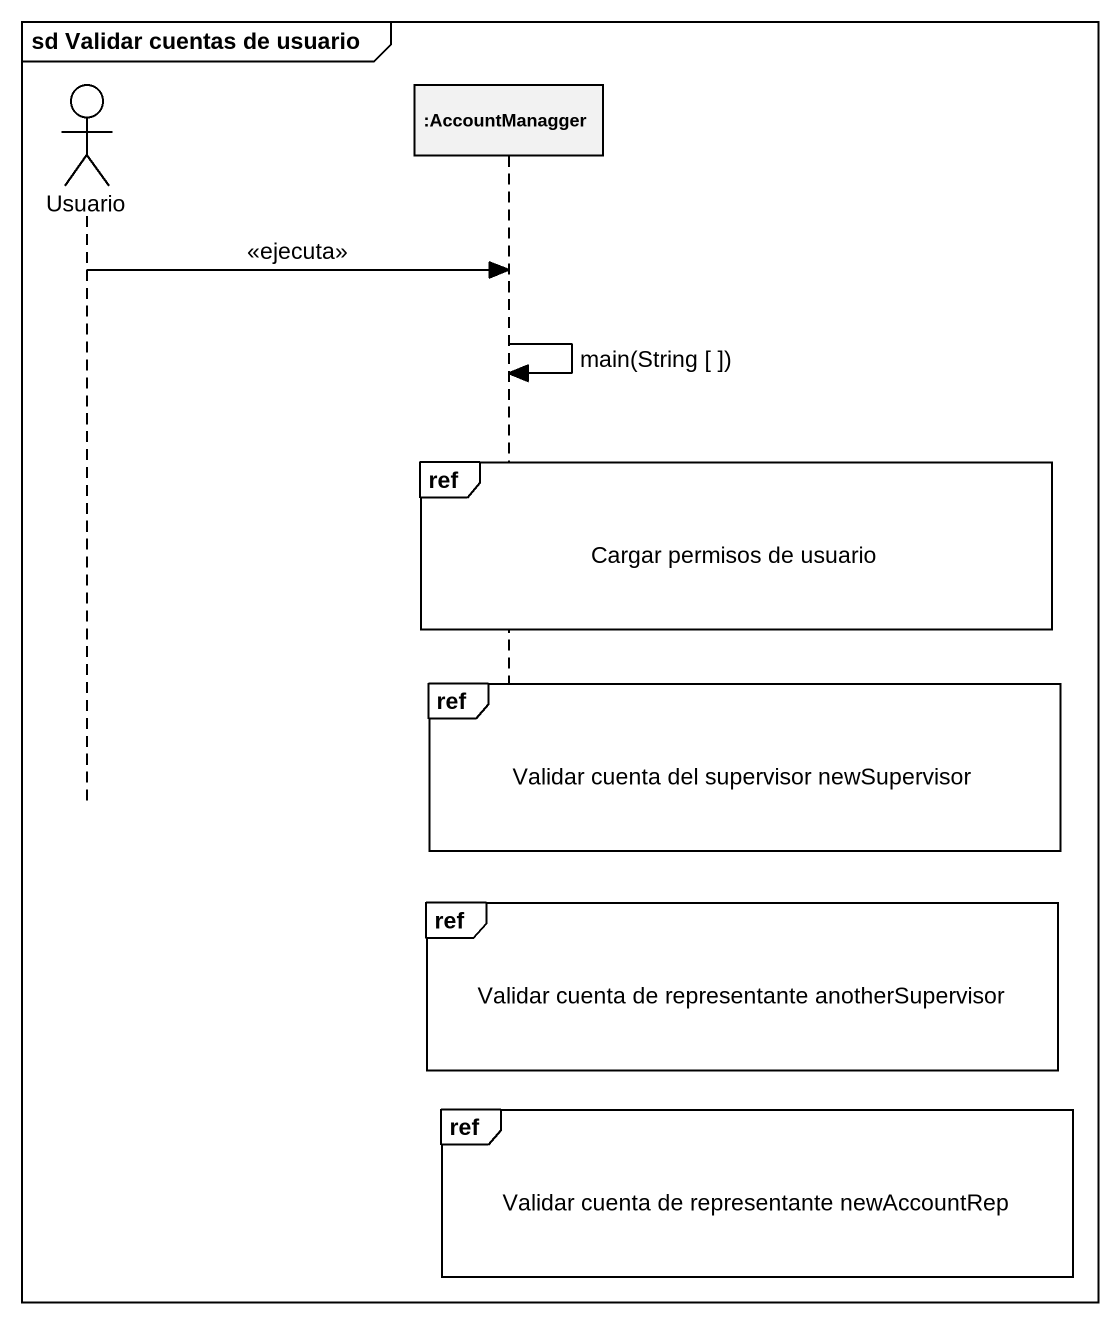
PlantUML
@startuml
mainframe sd Validar cuentas de usuario
hide footbox
actor Usuario
participant ":AccountManagger" as AccountManagger

Usuario -> AccountManagger : <<ejecuta>>
AccountManagger -> AccountManagger : main(String [ ])
ref over AccountManagger : Cargar permisos de usuario
ref over AccountManagger : Validar cuenta del supervisor newSupervisor
ref over AccountManagger : Validar cuenta de representante anotherSupervisor
ref over AccountManagger : Validar cuenta de representante newAccountRep
@enduml
